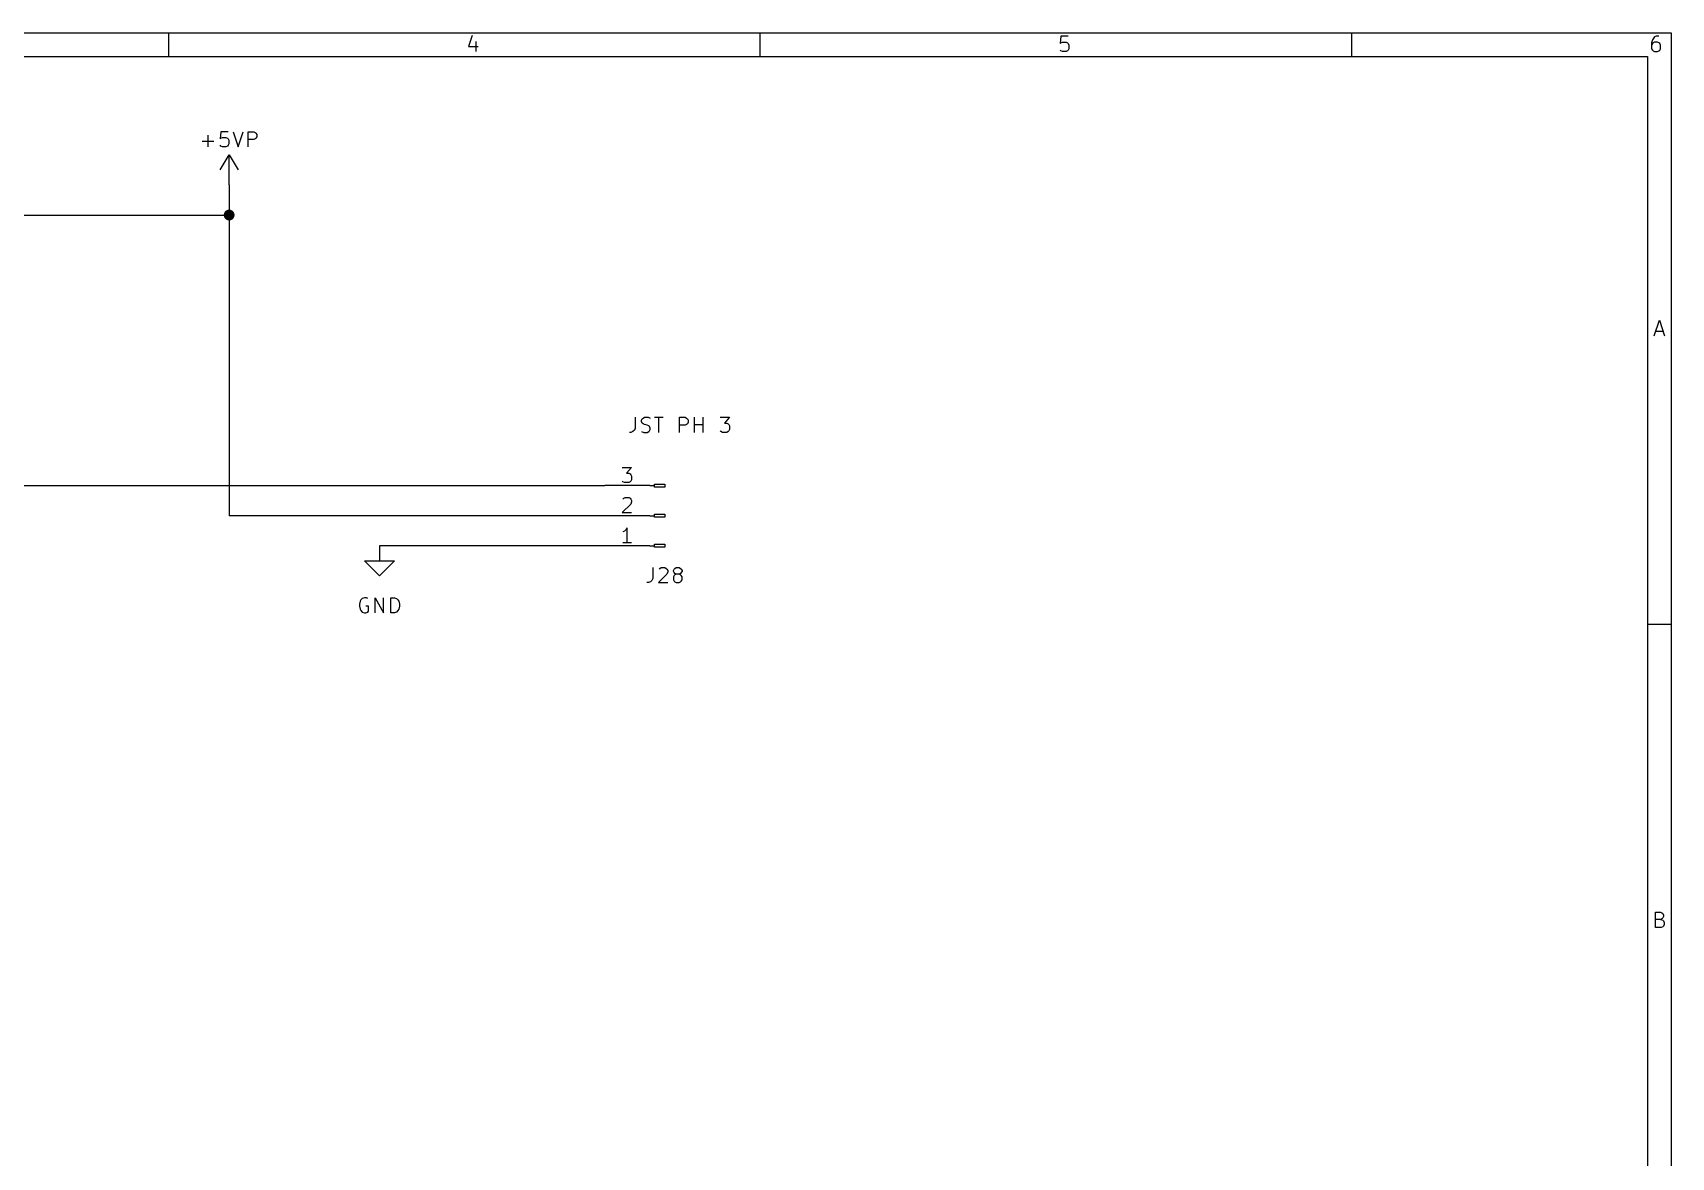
# Model space of a CAD drawing. Header units: millimetres. Extents: x 10 to 287, y -200 to -10.
# Drawn here: x 148.5 to 287, y -105 to -10 of the extents above; entities that cross this region are included whole.
import ezdxf

# ---------------------------------------------------------------- set-up
doc = ezdxf.new("R2010")
doc.units = ezdxf.units.MM
for name, color, linetype in [('GREENSIXTYFIVE', 129, 'CONTINUOUS'), ('LIGHTGREEN', 92, 'CONTINUOUS'), ('LIGHTRED', 12, 'CONTINUOUS'), ('RED', 14, 'CONTINUOUS')]:
    doc.layers.add(name, color=color, linetype=linetype)

msp = doc.modelspace()

# ---------------------------------------------------------------- linework, layer by layer
at = {"layer": 'GREENSIXTYFIVE', "linetype": 'CONTINUOUS'}
for p, q in [((162.8321, -19.1454), (163.7998, -19.1454)), ((163.3159, -19.6292), (163.3159, -18.6616)), ((164.4045, -18.3592), (164.3441, -18.964)), ((164.3441, -18.964), (164.4045, -18.9035)), ((165.0093, -18.3592), (164.4045, -18.3592)), ((164.4045, -18.9035), (164.5255, -18.843)), ((164.5255, -18.843), (164.8279, -18.843)), ((164.8279, -18.843), (164.9488, -18.9035)), ((164.9488, -18.9035), (165.0093, -18.964)), ((165.0093, -18.964), (165.0698, -19.0849)), ((165.0698, -19.3873), (165.0093, -19.5083)), ((165.0698, -19.0849), (165.0698, -19.3873)), ((165.4326, -18.3592), (165.8559, -19.6292)), ((165.8559, -19.6292), (166.2793, -18.3592)), ((166.7026, -19.6292), (166.7026, -18.3592)), ((166.7026, -18.3592), (167.1864, -18.3592)), ((167.1864, -19.0245), (166.7026, -19.0245)), ((167.1864, -18.3592), (167.3074, -18.4197)), ((167.3074, -18.964), (167.1864, -19.0245)), ((167.3074, -18.4197), (167.3679, -18.4802)), ((167.3679, -18.9035), (167.3074, -18.964)), ((167.3679, -18.4802), (167.4283, -18.6011)), ((167.4283, -18.7826), (167.3679, -18.9035)), ((167.4283, -18.6011), (167.4283, -18.7826)), ((164.4045, -19.5688), (164.3441, -19.5083)), ((164.5255, -19.6292), (164.4045, -19.5688)), ((164.8279, -19.6292), (164.5255, -19.6292)), ((164.9488, -19.5688), (164.8279, -19.6292)), ((165.0093, -19.5083), (164.9488, -19.5688)), ((199.4202, -42.4891), (199.4202, -43.3963)), ((199.9645, -42.731), (200.0249, -42.6101)), ((199.9645, -42.852), (199.9645, -42.731)), ((200.0249, -42.9729), (199.9645, -42.852)), ((200.0249, -42.6101), (200.0854, -42.5496)), ((200.0854, -42.5496), (200.2064, -42.4891)), ((200.2064, -42.4891), (200.5087, -42.4891)), ((200.5087, -42.4891), (200.6902, -42.5496)), ((201.053, -42.4891), (201.7787, -42.4891)), ((201.4159, -43.7591), (201.4159, -42.4891)), ((203.1696, -43.7591), (203.1696, -42.4891)), ((203.1696, -42.4891), (203.6534, -42.4891)), ((203.6534, -42.4891), (203.7744, -42.5496)), ((203.7744, -42.5496), (203.8349, -42.6101)), ((203.8349, -42.6101), (203.8953, -42.731)), ((203.8953, -42.9125), (203.8349, -43.0334)), ((203.8953, -42.731), (203.8953, -42.9125)), ((204.4396, -43.7591), (204.4396, -42.4891)), ((205.1653, -43.7591), (205.1653, -42.4891)), ((206.6168, -42.4891), (207.403, -42.4891)), ((207.403, -42.4891), (206.9796, -42.9729)), ((199.0573, -43.7591), (198.9364, -43.7591)), ((199.2388, -43.6987), (199.0573, -43.7591)), ((199.3597, -43.5777), (199.2388, -43.6987)), ((199.4202, -43.3963), (199.3597, -43.5777)), ((199.9645, -43.6987), (200.1459, -43.7591)), ((200.0854, -43.0334), (200.0249, -42.9729)), ((200.2064, -43.0939), (200.0854, -43.0334)), ((200.1459, -43.7591), (200.4483, -43.7591)), ((200.4483, -43.1544), (200.2064, -43.0939)), ((200.5692, -43.2148), (200.4483, -43.1544)), ((200.4483, -43.7591), (200.5692, -43.6987)), ((200.6297, -43.2753), (200.5692, -43.2148)), ((200.5692, -43.6987), (200.6297, -43.6382)), ((200.6902, -43.3963), (200.6297, -43.2753)), ((200.6297, -43.6382), (200.6902, -43.5172)), ((200.6902, -43.5172), (200.6902, -43.3963)), ((203.6534, -43.1544), (203.1696, -43.1544)), ((203.7744, -43.0939), (203.6534, -43.1544)), ((203.8349, -43.0334), (203.7744, -43.0939)), ((204.4396, -43.0939), (205.1653, -43.0939)), ((206.6773, -43.6987), (206.6168, -43.6382)), ((206.7982, -43.7591), (206.6773, -43.6987)), ((207.1611, -43.7591), (206.7982, -43.7591)), ((206.9796, -42.9729), (207.1611, -42.9729)), ((207.1611, -42.9729), (207.282, -43.0334)), ((207.282, -43.6987), (207.1611, -43.7591)), ((207.282, -43.0334), (207.3425, -43.0939)), ((207.3425, -43.6382), (207.282, -43.6987)), ((207.3425, -43.0939), (207.403, -43.2148)), ((207.403, -43.5172), (207.3425, -43.6382)), ((207.403, -43.2148), (207.403, -43.5172)), ((200.9019, -55.1891), (200.9019, -56.0963)), ((201.4462, -55.3101), (201.5066, -55.2496)), ((201.5066, -55.2496), (201.6276, -55.1891)), ((201.6276, -55.1891), (201.93, -55.1891)), ((201.93, -55.1891), (202.0509, -55.2496)), ((202.0509, -55.2496), (202.1114, -55.3101)), ((202.1114, -55.3101), (202.1719, -55.431)), ((202.6557, -55.431), (202.7161, -55.3101)), ((202.7161, -55.3101), (202.7766, -55.2496)), ((202.7766, -55.2496), (202.8976, -55.1891)), ((202.8976, -55.1891), (203.1395, -55.1891)), ((203.1395, -55.1891), (203.2604, -55.2496)), ((203.2604, -55.2496), (203.3209, -55.3101)), ((203.3209, -55.3101), (203.3814, -55.431)), ((200.539, -56.4591), (200.4181, -56.4591)), ((200.7205, -56.3987), (200.539, -56.4591)), ((200.8414, -56.2777), (200.7205, -56.3987)), ((200.9019, -56.0963), (200.8414, -56.2777)), ((202.1114, -55.7334), (201.3857, -56.4591)), ((201.3857, -56.4591), (202.1719, -56.4591)), ((202.1719, -55.552), (202.1114, -55.7334)), ((202.1719, -55.431), (202.1719, -55.552)), ((202.6557, -55.4915), (202.6557, -55.431)), ((202.7161, -55.6125), (202.6557, -55.4915)), ((202.7161, -55.8544), (202.6557, -55.9753)), ((202.6557, -55.9753), (202.6557, -56.2172)), ((202.6557, -56.2172), (202.7161, -56.3382)), ((202.7766, -55.6729), (202.7161, -55.6125)), ((202.7766, -55.7939), (202.7161, -55.8544)), ((202.7161, -56.3382), (202.7766, -56.3987)), ((202.8976, -55.7334), (202.7766, -55.6729)), ((202.8976, -55.7334), (202.7766, -55.7939)), ((202.7766, -56.3987), (202.8976, -56.4591)), ((203.1395, -55.7334), (202.8976, -55.7334)), ((202.8976, -56.4591), (203.1395, -56.4591)), ((203.2604, -55.6729), (203.1395, -55.7334)), ((203.2604, -55.7939), (203.1395, -55.7334)), ((203.1395, -56.4591), (203.2604, -56.3987)), ((203.3209, -55.6125), (203.2604, -55.6729)), ((203.3209, -55.8544), (203.2604, -55.7939)), ((203.2604, -56.3987), (203.3209, -56.3382)), ((203.3814, -55.4915), (203.3209, -55.6125)), ((203.3814, -55.9753), (203.3209, -55.8544)), ((203.3209, -56.3382), (203.3814, -56.2172)), ((203.3814, -55.431), (203.3814, -55.4915)), ((203.3814, -56.2172), (203.3814, -55.9753)), ((176.1671, -58.0316), (176.1067, -58.2735)), ((176.2276, -57.9107), (176.1671, -58.0316)), ((176.3486, -57.7897), (176.2276, -57.9107)), ((176.53, -57.7292), (176.3486, -57.7897)), ((176.7114, -57.7292), (176.53, -57.7292)), ((176.8324, -57.7897), (176.7114, -57.7292)), ((177.4371, -58.9992), (177.4371, -57.7292)), ((177.4371, -57.7292), (178.1628, -58.9992)), ((178.1628, -58.9992), (178.1628, -57.7292)), ((178.7676, -58.9992), (178.7676, -57.7292)), ((178.7676, -57.7292), (179.07, -57.7292)), ((179.07, -57.7292), (179.2514, -57.7897)), ((179.2514, -57.7897), (179.3724, -57.9107)), ((179.3724, -57.9107), (179.4329, -58.0316)), ((179.4329, -58.0316), (179.4933, -58.2735)), ((176.1067, -58.2735), (176.1067, -58.4549)), ((176.1067, -58.4549), (176.1671, -58.6968)), ((176.1671, -58.6968), (176.2276, -58.8178)), ((176.2276, -58.8178), (176.3486, -58.9388)), ((176.3486, -58.9388), (176.53, -58.9992)), ((176.53, -58.9992), (176.6509, -58.9992)), ((176.8928, -58.4549), (176.6509, -58.4549)), ((176.6509, -58.9992), (176.8324, -58.9388)), ((176.8324, -58.9388), (176.8928, -58.8783)), ((176.8928, -58.8783), (176.8928, -58.4549)), ((179.07, -58.9992), (178.7676, -58.9992)), ((179.2514, -58.9388), (179.07, -58.9992)), ((179.3724, -58.8178), (179.2514, -58.9388)), ((179.4329, -58.6968), (179.3724, -58.8178)), ((179.4933, -58.4549), (179.4329, -58.6968)), ((179.4933, -58.2735), (179.4933, -58.4549))]:
    msp.add_line(p, q, dxfattribs=at)
at = {"layer": 'LIGHTGREEN', "linetype": 'CONTINUOUS'}
for p, q in [((165.1, -22.86), (165.1, -25.4)), ((82.55, -25.4), (165.1, -25.4)), ((165.1, -25.4), (165.1, -50.8)), ((142.24, -48.26), (196.85, -48.26)), ((196.85, -50.8), (165.1, -50.8)), ((196.85, -53.34), (177.8, -53.34))]:
    msp.add_line(p, q, dxfattribs=at)
at = {"layer": 'LIGHTGREEN', "const_width": 0.4572}
msp.add_lwpolyline([(164.8714, -25.4, 1), (165.3286, -25.4, 1)], format="xyb", close=True, dxfattribs=at)
at = {"layer": 'LIGHTRED', "linetype": 'CONTINUOUS'}
for p, q in [((198.3317, -46.7329), (199.1179, -46.7329)), ((199.1179, -46.7329), (198.6945, -47.2167)), ((198.3922, -47.9425), (198.3317, -47.882)), ((198.5131, -48.0029), (198.3922, -47.9425)), ((198.876, -48.0029), (198.5131, -48.0029)), ((198.6945, -47.2167), (198.876, -47.2167)), ((198.876, -47.2167), (198.9969, -47.2772)), ((198.9969, -47.9425), (198.876, -48.0029)), ((198.9969, -47.2772), (199.0574, -47.3377)), ((199.0574, -47.882), (198.9969, -47.9425)), ((199.0574, -47.3377), (199.1179, -47.4586)), ((199.1179, -47.761), (199.0574, -47.882)), ((199.1179, -47.4586), (199.1179, -47.761)), ((199.0574, -49.8172), (198.3317, -50.5429)), ((198.3922, -49.3939), (198.4526, -49.3334)), ((198.4526, -49.3334), (198.5736, -49.2729)), ((198.5736, -49.2729), (198.876, -49.2729)), ((198.876, -49.2729), (198.9969, -49.3334)), ((198.9969, -49.3334), (199.0574, -49.3939)), ((199.0574, -49.3939), (199.1179, -49.5148)), ((199.1179, -49.6358), (199.0574, -49.8172)), ((199.1179, -49.5148), (199.1179, -49.6358)), ((198.3317, -50.5429), (199.1179, -50.5429)), ((198.5131, -52.1153), (198.3922, -52.1758)), ((198.6341, -51.9944), (198.5131, -52.1153)), ((198.755, -51.8129), (198.6341, -51.9944)), ((198.755, -53.0829), (198.755, -51.8129)), ((199.1179, -53.0829), (198.3922, -53.0829))]:
    msp.add_line(p, q, dxfattribs=at)
at = {"layer": 'RED', "linetype": 'CONTINUOUS'}
for p, q in [((10, -10), (287.0022, -10)), ((160, -12), (160, -10)), ((185.6557, -10.2318), (185.3462, -11.1603)), ((185.9652, -10.727), (185.9652, -11.5937)), ((210, -12), (210, -10)), ((235.4081, -10.2937), (235.3462, -10.9127)), ((235.3462, -10.9127), (235.4081, -10.8508)), ((236.0271, -10.2937), (235.4081, -10.2937)), ((235.4081, -10.8508), (235.5319, -10.7889)), ((235.5319, -10.7889), (235.8414, -10.7889)), ((235.8414, -10.7889), (235.9652, -10.8508)), ((235.9652, -10.8508), (236.0271, -10.9127)), ((236.0271, -10.9127), (236.089, -11.0365)), ((236.089, -11.0365), (236.089, -11.346)), ((260, -12), (260, -10)), ((285.4081, -10.6032), (285.3462, -10.8508)), ((285.3462, -10.8508), (285.3462, -11.346)), ((285.4081, -10.9127), (285.3462, -11.0365)), ((285.5319, -10.4175), (285.4081, -10.6032)), ((285.47, -10.8508), (285.4081, -10.9127)), ((285.5938, -10.7889), (285.47, -10.8508)), ((285.5938, -10.3556), (285.5319, -10.4175)), ((285.7176, -10.2937), (285.5938, -10.3556)), ((285.8414, -10.7889), (285.5938, -10.7889)), ((285.9652, -10.2937), (285.7176, -10.2937)), ((285.9652, -10.8508), (285.8414, -10.7889)), ((286.0271, -10.9127), (285.9652, -10.8508)), ((286.089, -11.0365), (286.0271, -10.9127)), ((286.089, -11.346), (286.089, -11.0365)), ((287.0022, -10), (287.0022, -200.0072)), ((12, -12), (285.0022, -12)), ((185.3462, -11.1603), (186.1509, -11.1603)), ((235.4081, -11.5318), (235.3462, -11.4698)), ((235.5319, -11.5937), (235.4081, -11.5318)), ((235.8414, -11.5937), (235.5319, -11.5937)), ((235.9652, -11.5318), (235.8414, -11.5937)), ((236.0271, -11.4698), (235.9652, -11.5318)), ((236.089, -11.346), (236.0271, -11.4698)), ((285.0022, -12), (285.0022, -198.0072)), ((285.3462, -11.346), (285.4081, -11.4698)), ((285.4081, -11.4698), (285.47, -11.5318)), ((285.47, -11.5318), (285.5938, -11.5937)), ((285.5938, -11.5937), (285.8414, -11.5937)), ((285.8414, -11.5937), (285.9652, -11.5318)), ((285.9652, -11.5318), (286.0271, -11.4698)), ((286.0271, -11.4698), (286.089, -11.346)), ((164.338, -21.59), (165.1, -20.32)), ((165.1, -20.32), (165.862, -21.59)), ((165.1, -22.86), (165.1, -20.32)), ((285.5689, -35.5937), (286.0022, -34.2937)), ((286.0022, -34.2937), (286.4355, -35.5937)), ((285.6927, -35.2222), (286.3117, -35.2222)), ((200.66, -48.26), (196.85, -48.26)), ((200.66, -48.26), (201.0664, -48.26)), ((201.0664, -48.387), (201.0664, -48.133)), ((201.0664, -48.133), (201.93, -48.133)), ((201.93, -48.387), (201.0664, -48.387)), ((201.93, -48.133), (201.93, -48.387)), ((200.66, -50.8), (196.85, -50.8)), ((200.66, -50.8), (201.0664, -50.8)), ((201.0664, -50.927), (201.0664, -50.673)), ((201.0664, -50.673), (201.93, -50.673)), ((201.93, -50.927), (201.0664, -50.927)), ((201.93, -50.673), (201.93, -50.927)), ((177.8, -53.34), (177.8, -54.61)), ((200.66, -53.34), (196.85, -53.34)), ((200.66, -53.34), (201.0664, -53.34)), ((201.0664, -53.467), (201.0664, -53.213)), ((201.0664, -53.213), (201.93, -53.213)), ((201.93, -53.467), (201.0664, -53.467)), ((201.93, -53.213), (201.93, -53.467)), ((177.8, -55.88), (176.53, -54.61)), ((176.53, -54.61), (177.8, -54.61)), ((177.8, -54.61), (179.07, -54.61)), ((179.07, -54.61), (177.8, -55.88)), ((287.0022, -60), (285.0022, -60)), ((285.6617, -85.5937), (285.6617, -84.2937)), ((285.6617, -84.2937), (286.095, -84.2937)), ((286.095, -84.2937), (286.2188, -84.3556)), ((286.2188, -84.3556), (286.2807, -84.4175)), ((286.2807, -84.4175), (286.3426, -84.5413)), ((286.095, -84.9127), (285.6617, -84.9127)), ((286.1569, -85.5937), (285.6617, -85.5937)), ((286.2188, -84.8508), (286.095, -84.9127)), ((286.095, -84.9127), (286.2807, -84.9746)), ((286.2807, -85.5318), (286.1569, -85.5937)), ((286.2807, -84.7889), (286.2188, -84.8508)), ((286.3426, -84.6651), (286.2807, -84.7889)), ((286.2807, -84.9746), (286.3426, -85.0365)), ((286.3426, -85.4698), (286.2807, -85.5318)), ((286.3426, -84.5413), (286.3426, -84.6651)), ((286.3426, -85.0365), (286.4045, -85.1603)), ((286.4045, -85.346), (286.3426, -85.4698)), ((286.4045, -85.1603), (286.4045, -85.346))]:
    msp.add_line(p, q, dxfattribs=at)

doc.saveas('drawing.dxf')
